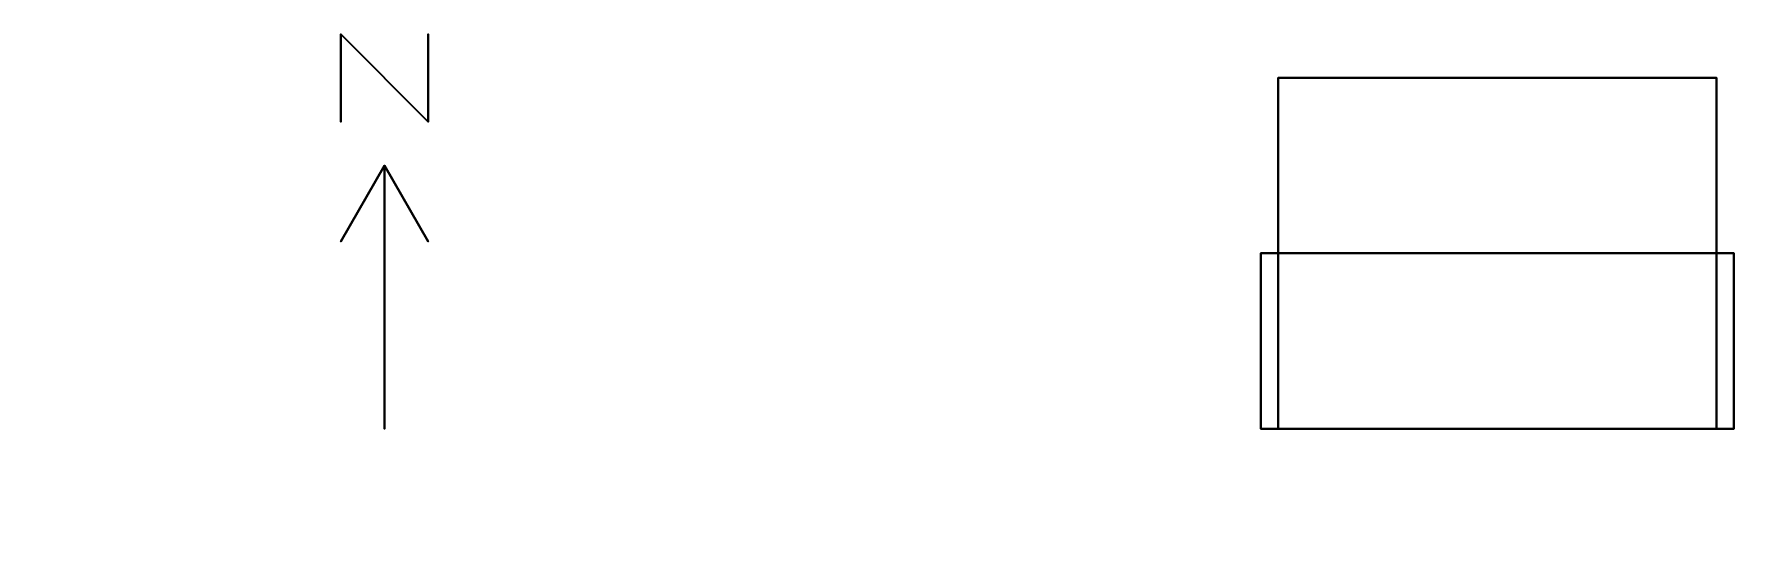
# Model space of a CAD drawing. Header units: metres. Extents: x -16.7 to 2.7, y -3.1 to 2.5.
import ezdxf

# ---------------------------------------------------------------- set-up
doc = ezdxf.new("R2010")
doc.units = ezdxf.units.M

msp = doc.modelspace()

# ---------------------------------------------------------------- linework, layer by layer
at = {"layer": '1', "color": 3}
for points in [[(-13.2, 2.5, 0.1), (-13.2, 2.5), (-13.2, 1.5), (-13.2, 1.5, 0.1)], [(-13.2, 2.5, 0.1), (-13.2, 2.5), (-12.2, 1.5), (-12.2, 1.5, 0.1)], [(-12.2, 2.5, 0.1), (-12.2, 2.5), (-12.2, 1.5), (-12.2, 1.5, 0.1)], [(-12.7, 1, 0.1), (-12.7, 1), (-13.2, 0.13397), (-13.2, 0.13397, 0.1)], [(-12.7, 1, 0.1), (-12.7, 1), (-12.7, -2), (-12.7, -2, 0.1)], [(-12.7, 1, 0.1), (-12.7, 1), (-12.2, 0.13397), (-12.2, 0.13397, 0.1)]]:
    msp.add_3dface(points, dxfattribs=at)
at = {"layer": 'ZONE_DEFAULT', "color": 43}
for points in [[(-2.5, 2, 2.5), (-2.5, 2), (2.5, 2), (2.5, 2, 2.5)], [(-2.5, 2, 2.5), (-2.5, 2), (-2.5, -2), (-2.5, -2, 2.5)], [(2.5, -2, 2.5), (2.5, -2), (2.5, 2), (2.5, 2, 2.5)], [(2.5, -2, 2.5), (2.5, -2), (-2.5, -2), (-2.5, -2, 2.5)]]:
    msp.add_3dface(points, dxfattribs=at)
at = {"layer": 'ZONE_DEFAULT', "color": 8}
msp.add_3dface([(-2.5, 2), (2.5, 2), (2.5, -2), (-2.5, -2)], dxfattribs=at)
at = {"layer": 'ZONE_DEFAULT', "color": 15}
msp.add_3dface([(2.5, 2, 2.5), (-2.5, 2, 2.5), (-2.5, -2, 2.5), (2.5, -2, 2.5)], dxfattribs=at)
at = {"layer": 'ZONE_DEFAULT', "color": 13}
for points in [[(2.7, 0, 2.2), (2.7, -2, 2.2), (-2.7, -2, 2.2), (-2.7, 0, 2.2)], [(-2.7, 0, 2.2), (-2.7, -2, 2.2), (2.7, -2, 2.2), (2.7, 0, 2.2)]]:
    msp.add_3dface(points, dxfattribs=at)
at = {"layer": 'ZONE_DEFAULT', "color": 143}
msp.add_3dface([(2.5, -2, 2.2), (2.5, -2, 0.1), (-2.5, -2, 0.1), (-2.5, -2, 2.2)], dxfattribs=at)

doc.saveas('drawing.dxf')
